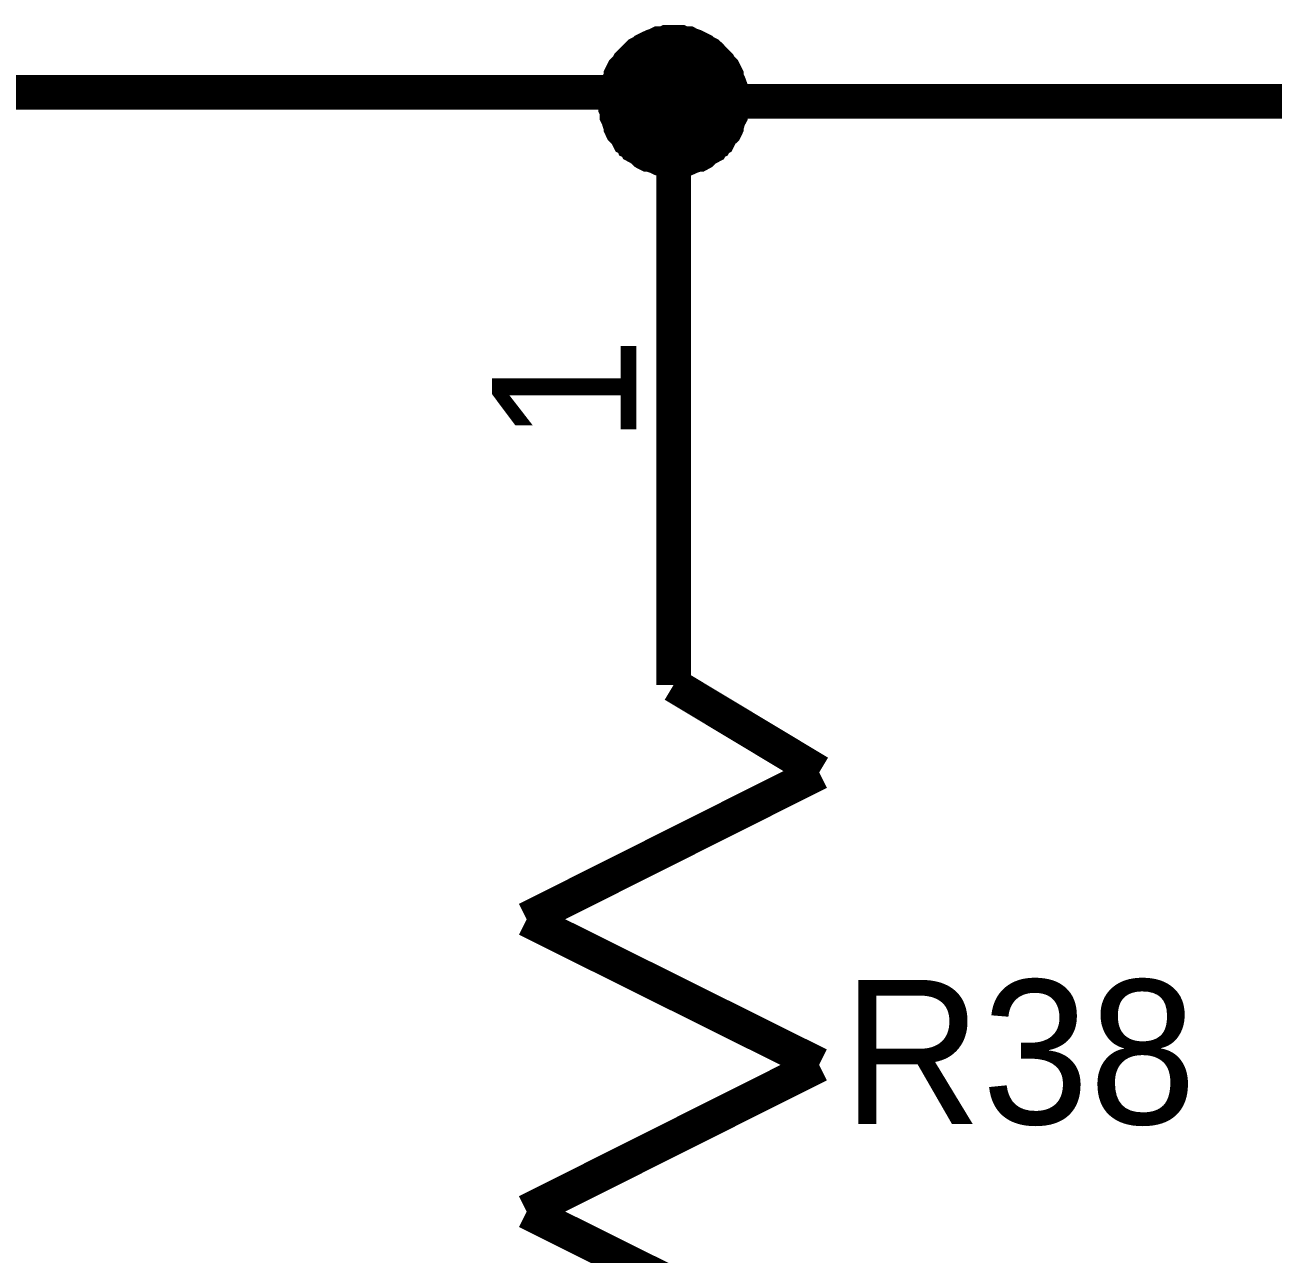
# Model space of a CAD drawing. Header units: millimetres. Extents: x 0 to 800, y 0 to 567.
# Drawn here: x 230.51 to 241.35, y 298.83 to 309.52 of the extents above; entities that cross this region are included whole.
import ezdxf

# ---------------------------------------------------------------- set-up
doc = ezdxf.new("R2010")
doc.units = ezdxf.units.MM
doc.layers.add('Sheet', color=255, linetype='Continuous')

msp = doc.modelspace()

# ---------------------------------------------------------------- linework, layer by layer
at = {"layer": 'Sheet'}
for points, const_width in [([(235.64, 308.857), (235.64, 308.879), (235.64, 308.913), (235.651, 308.935), (235.651, 308.957), (235.651, 308.98), (235.662, 309.013), (235.673, 309.036), (235.685, 309.058), (235.685, 309.081), (235.696, 309.103), (235.707, 309.125), (235.729, 309.148), (235.741, 309.159), (235.752, 309.181), (235.774, 309.204), (235.785, 309.215), (235.808, 309.237), (235.819, 309.249), (235.841, 309.271), (235.864, 309.282), (235.886, 309.293), (235.897, 309.305), (235.92, 309.316), (235.942, 309.327), (235.965, 309.338), (235.998, 309.349), (236.021, 309.361), (236.043, 309.361), (236.065, 309.361), (236.088, 309.372), (236.121, 309.372), (236.144, 309.372)], 0.3), ([(235.64, 308.857), (235.64, 308.879), (235.64, 308.913), (235.651, 308.935), (235.651, 308.957), (235.651, 308.98), (235.662, 309.013), (235.673, 309.036), (235.685, 309.058), (235.685, 309.081), (235.696, 309.103), (235.707, 309.125), (235.729, 309.148), (235.741, 309.159), (235.752, 309.181), (235.774, 309.204), (235.785, 309.215), (235.808, 309.237), (235.819, 309.249), (235.841, 309.271), (235.864, 309.282), (235.886, 309.293), (235.897, 309.305), (235.92, 309.316), (235.942, 309.327), (235.965, 309.338), (235.998, 309.349), (236.021, 309.361), (236.043, 309.361), (236.065, 309.361), (236.088, 309.372), (236.121, 309.372), (236.144, 309.372)], 0.3), ([(235.64, 308.857), (235.64, 308.879), (235.64, 308.913), (235.651, 308.935), (235.651, 308.957), (235.651, 308.98), (235.662, 309.013), (235.673, 309.036), (235.685, 309.058), (235.685, 309.081), (235.696, 309.103), (235.707, 309.125), (235.729, 309.148), (235.741, 309.159), (235.752, 309.181), (235.774, 309.204), (235.785, 309.215), (235.808, 309.237), (235.819, 309.249), (235.841, 309.271), (235.864, 309.282), (235.886, 309.293), (235.897, 309.305), (235.92, 309.316), (235.942, 309.327), (235.965, 309.338), (235.998, 309.349), (236.021, 309.361), (236.043, 309.361), (236.065, 309.361), (236.088, 309.372), (236.121, 309.372), (236.144, 309.372)], 0.3), ([(235.64, 308.857), (235.64, 308.879), (235.64, 308.913), (235.651, 308.935), (235.651, 308.957), (235.651, 308.98), (235.662, 309.013), (235.673, 309.036), (235.685, 309.058), (235.685, 309.081), (235.696, 309.103), (235.707, 309.125), (235.729, 309.148), (235.741, 309.159), (235.752, 309.181), (235.774, 309.204), (235.785, 309.215), (235.808, 309.237), (235.819, 309.249), (235.841, 309.271), (235.864, 309.282), (235.886, 309.293), (235.897, 309.305), (235.92, 309.316), (235.942, 309.327), (235.965, 309.338), (235.998, 309.349), (236.021, 309.361), (236.043, 309.361), (236.065, 309.361), (236.088, 309.372), (236.121, 309.372), (236.144, 309.372)], 0.3), ([(235.64, 308.857), (235.64, 308.879), (235.64, 308.913), (235.651, 308.935), (235.651, 308.957), (235.651, 308.98), (235.662, 309.013), (235.673, 309.036), (235.685, 309.058), (235.685, 309.081), (235.696, 309.103), (235.707, 309.125), (235.729, 309.148), (235.741, 309.159), (235.752, 309.181), (235.774, 309.204), (235.785, 309.215), (235.808, 309.237), (235.819, 309.249), (235.841, 309.271), (235.864, 309.282), (235.886, 309.293), (235.897, 309.305), (235.92, 309.316), (235.942, 309.327), (235.965, 309.338), (235.998, 309.349), (236.021, 309.361), (236.043, 309.361), (236.065, 309.361), (236.088, 309.372), (236.121, 309.372), (236.144, 309.372)], 0.3), ([(236.144, 309.372), (236.144, 309.372)], 0.3), ([(236.144, 309.372), (236.166, 309.372), (236.2, 309.372), (236.222, 309.361), (236.245, 309.361), (236.267, 309.361), (236.289, 309.349), (236.323, 309.338), (236.345, 309.327), (236.368, 309.316), (236.39, 309.305), (236.401, 309.293), (236.424, 309.282), (236.446, 309.271), (236.469, 309.249), (236.48, 309.237), (236.502, 309.215), (236.513, 309.204), (236.536, 309.181), (236.547, 309.159), (236.558, 309.148), (236.581, 309.125), (236.592, 309.103), (236.603, 309.081), (236.603, 309.058), (236.614, 309.036), (236.625, 309.013), (236.637, 308.98), (236.637, 308.957), (236.637, 308.935), (236.648, 308.913), (236.648, 308.879), (236.648, 308.857)], 0.3), ([(236.144, 309.372), (236.144, 309.372)], 0.3), ([(236.144, 309.372), (236.166, 309.372), (236.2, 309.372), (236.222, 309.361), (236.245, 309.361), (236.267, 309.361), (236.289, 309.349), (236.323, 309.338), (236.345, 309.327), (236.368, 309.316), (236.39, 309.305), (236.401, 309.293), (236.424, 309.282), (236.446, 309.271), (236.469, 309.249), (236.48, 309.237), (236.502, 309.215), (236.513, 309.204), (236.536, 309.181), (236.547, 309.159), (236.558, 309.148), (236.581, 309.125), (236.592, 309.103), (236.603, 309.081), (236.603, 309.058), (236.614, 309.036), (236.625, 309.013), (236.637, 308.98), (236.637, 308.957), (236.637, 308.935), (236.648, 308.913), (236.648, 308.879), (236.648, 308.857)], 0.3), ([(236.144, 309.372), (236.144, 309.372)], 0.3), ([(236.144, 309.372), (236.166, 309.372), (236.2, 309.372), (236.222, 309.361), (236.245, 309.361), (236.267, 309.361), (236.289, 309.349), (236.323, 309.338), (236.345, 309.327), (236.368, 309.316), (236.39, 309.305), (236.401, 309.293), (236.424, 309.282), (236.446, 309.271), (236.469, 309.249), (236.48, 309.237), (236.502, 309.215), (236.513, 309.204), (236.536, 309.181), (236.547, 309.159), (236.558, 309.148), (236.581, 309.125), (236.592, 309.103), (236.603, 309.081), (236.603, 309.058), (236.614, 309.036), (236.625, 309.013), (236.637, 308.98), (236.637, 308.957), (236.637, 308.935), (236.648, 308.913), (236.648, 308.879), (236.648, 308.857)], 0.3), ([(236.144, 309.372), (236.144, 309.372)], 0.3), ([(236.144, 309.372), (236.166, 309.372), (236.2, 309.372), (236.222, 309.361), (236.245, 309.361), (236.267, 309.361), (236.289, 309.349), (236.323, 309.338), (236.345, 309.327), (236.368, 309.316), (236.39, 309.305), (236.401, 309.293), (236.424, 309.282), (236.446, 309.271), (236.469, 309.249), (236.48, 309.237), (236.502, 309.215), (236.513, 309.204), (236.536, 309.181), (236.547, 309.159), (236.558, 309.148), (236.581, 309.125), (236.592, 309.103), (236.603, 309.081), (236.603, 309.058), (236.614, 309.036), (236.625, 309.013), (236.637, 308.98), (236.637, 308.957), (236.637, 308.935), (236.648, 308.913), (236.648, 308.879), (236.648, 308.857)], 0.3), ([(236.144, 309.372), (236.144, 309.372)], 0.3), ([(236.144, 309.372), (236.166, 309.372), (236.2, 309.372), (236.222, 309.361), (236.245, 309.361), (236.267, 309.361), (236.289, 309.349), (236.323, 309.338), (236.345, 309.327), (236.368, 309.316), (236.39, 309.305), (236.401, 309.293), (236.424, 309.282), (236.446, 309.271), (236.469, 309.249), (236.48, 309.237), (236.502, 309.215), (236.513, 309.204), (236.536, 309.181), (236.547, 309.159), (236.558, 309.148), (236.581, 309.125), (236.592, 309.103), (236.603, 309.081), (236.603, 309.058), (236.614, 309.036), (236.625, 309.013), (236.637, 308.98), (236.637, 308.957), (236.637, 308.935), (236.648, 308.913), (236.648, 308.879), (236.648, 308.857)], 0.3), ([(235.64, 308.857), (235.64, 308.879), (235.64, 308.913), (235.651, 308.935), (235.651, 308.957), (235.651, 308.98), (235.662, 309.013), (235.673, 309.036), (235.685, 309.058), (235.685, 309.081), (235.696, 309.103), (235.707, 309.125), (235.729, 309.148), (235.741, 309.159), (235.752, 309.181), (235.774, 309.204), (235.785, 309.215), (235.808, 309.237), (235.819, 309.249), (235.841, 309.271), (235.864, 309.282), (235.886, 309.293), (235.897, 309.305), (235.92, 309.316), (235.942, 309.327), (235.965, 309.338), (235.998, 309.349), (236.021, 309.361), (236.043, 309.361), (236.065, 309.361), (236.088, 309.372), (236.121, 309.372), (236.144, 309.372)], 0.0991), ([(235.64, 308.857), (235.64, 308.879), (235.64, 308.913), (235.651, 308.935), (235.651, 308.957), (235.651, 308.98), (235.662, 309.013), (235.673, 309.036), (235.685, 309.058), (235.685, 309.081), (235.696, 309.103), (235.707, 309.125), (235.729, 309.148), (235.741, 309.159), (235.752, 309.181), (235.774, 309.204), (235.785, 309.215), (235.808, 309.237), (235.819, 309.249), (235.841, 309.271), (235.864, 309.282), (235.886, 309.293), (235.897, 309.305), (235.92, 309.316), (235.942, 309.327), (235.965, 309.338), (235.998, 309.349), (236.021, 309.361), (236.043, 309.361), (236.065, 309.361), (236.088, 309.372), (236.121, 309.372), (236.144, 309.372)], 0.0991), ([(235.64, 308.857), (235.64, 308.879), (235.64, 308.913), (235.651, 308.935), (235.651, 308.957), (235.651, 308.98), (235.662, 309.013), (235.673, 309.036), (235.685, 309.058), (235.685, 309.081), (235.696, 309.103), (235.707, 309.125), (235.729, 309.148), (235.741, 309.159), (235.752, 309.181), (235.774, 309.204), (235.785, 309.215), (235.808, 309.237), (235.819, 309.249), (235.841, 309.271), (235.864, 309.282), (235.886, 309.293), (235.897, 309.305), (235.92, 309.316), (235.942, 309.327), (235.965, 309.338), (235.998, 309.349), (236.021, 309.361), (236.043, 309.361), (236.065, 309.361), (236.088, 309.372), (236.121, 309.372), (236.144, 309.372)], 0.0991), ([(235.64, 308.857), (235.64, 308.879), (235.64, 308.913), (235.651, 308.935), (235.651, 308.957), (235.651, 308.98), (235.662, 309.013), (235.673, 309.036), (235.685, 309.058), (235.685, 309.081), (235.696, 309.103), (235.707, 309.125), (235.729, 309.148), (235.741, 309.159), (235.752, 309.181), (235.774, 309.204), (235.785, 309.215), (235.808, 309.237), (235.819, 309.249), (235.841, 309.271), (235.864, 309.282), (235.886, 309.293), (235.897, 309.305), (235.92, 309.316), (235.942, 309.327), (235.965, 309.338), (235.998, 309.349), (236.021, 309.361), (236.043, 309.361), (236.065, 309.361), (236.088, 309.372), (236.121, 309.372), (236.144, 309.372)], 0.0991), ([(235.64, 308.857), (235.64, 308.879), (235.64, 308.913), (235.651, 308.935), (235.651, 308.957), (235.651, 308.98), (235.662, 309.013), (235.673, 309.036), (235.685, 309.058), (235.685, 309.081), (235.696, 309.103), (235.707, 309.125), (235.729, 309.148), (235.741, 309.159), (235.752, 309.181), (235.774, 309.204), (235.785, 309.215), (235.808, 309.237), (235.819, 309.249), (235.841, 309.271), (235.864, 309.282), (235.886, 309.293), (235.897, 309.305), (235.92, 309.316), (235.942, 309.327), (235.965, 309.338), (235.998, 309.349), (236.021, 309.361), (236.043, 309.361), (236.065, 309.361), (236.088, 309.372), (236.121, 309.372), (236.144, 309.372)], 0.0991), ([(236.144, 309.372), (236.144, 309.372)], 0.0991), ([(236.144, 309.372), (236.166, 309.372), (236.2, 309.372), (236.222, 309.361), (236.245, 309.361), (236.267, 309.361), (236.289, 309.349), (236.323, 309.338), (236.345, 309.327), (236.368, 309.316), (236.39, 309.305), (236.401, 309.293), (236.424, 309.282), (236.446, 309.271), (236.469, 309.249), (236.48, 309.237), (236.502, 309.215), (236.513, 309.204), (236.536, 309.181), (236.547, 309.159), (236.558, 309.148), (236.581, 309.125), (236.592, 309.103), (236.603, 309.081), (236.603, 309.058), (236.614, 309.036), (236.625, 309.013), (236.637, 308.98), (236.637, 308.957), (236.637, 308.935), (236.648, 308.913), (236.648, 308.879), (236.648, 308.857)], 0.0991), ([(236.144, 309.372), (236.144, 309.372)], 0.0991), ([(236.144, 309.372), (236.166, 309.372), (236.2, 309.372), (236.222, 309.361), (236.245, 309.361), (236.267, 309.361), (236.289, 309.349), (236.323, 309.338), (236.345, 309.327), (236.368, 309.316), (236.39, 309.305), (236.401, 309.293), (236.424, 309.282), (236.446, 309.271), (236.469, 309.249), (236.48, 309.237), (236.502, 309.215), (236.513, 309.204), (236.536, 309.181), (236.547, 309.159), (236.558, 309.148), (236.581, 309.125), (236.592, 309.103), (236.603, 309.081), (236.603, 309.058), (236.614, 309.036), (236.625, 309.013), (236.637, 308.98), (236.637, 308.957), (236.637, 308.935), (236.648, 308.913), (236.648, 308.879), (236.648, 308.857)], 0.0991), ([(236.144, 309.372), (236.144, 309.372)], 0.0991), ([(236.144, 309.372), (236.166, 309.372), (236.2, 309.372), (236.222, 309.361), (236.245, 309.361), (236.267, 309.361), (236.289, 309.349), (236.323, 309.338), (236.345, 309.327), (236.368, 309.316), (236.39, 309.305), (236.401, 309.293), (236.424, 309.282), (236.446, 309.271), (236.469, 309.249), (236.48, 309.237), (236.502, 309.215), (236.513, 309.204), (236.536, 309.181), (236.547, 309.159), (236.558, 309.148), (236.581, 309.125), (236.592, 309.103), (236.603, 309.081), (236.603, 309.058), (236.614, 309.036), (236.625, 309.013), (236.637, 308.98), (236.637, 308.957), (236.637, 308.935), (236.648, 308.913), (236.648, 308.879), (236.648, 308.857)], 0.0991), ([(236.144, 309.372), (236.144, 309.372)], 0.0991), ([(236.144, 309.372), (236.166, 309.372), (236.2, 309.372), (236.222, 309.361), (236.245, 309.361), (236.267, 309.361), (236.289, 309.349), (236.323, 309.338), (236.345, 309.327), (236.368, 309.316), (236.39, 309.305), (236.401, 309.293), (236.424, 309.282), (236.446, 309.271), (236.469, 309.249), (236.48, 309.237), (236.502, 309.215), (236.513, 309.204), (236.536, 309.181), (236.547, 309.159), (236.558, 309.148), (236.581, 309.125), (236.592, 309.103), (236.603, 309.081), (236.603, 309.058), (236.614, 309.036), (236.625, 309.013), (236.637, 308.98), (236.637, 308.957), (236.637, 308.935), (236.648, 308.913), (236.648, 308.879), (236.648, 308.857)], 0.0991), ([(236.144, 309.372), (236.144, 309.372)], 0.0991), ([(236.144, 309.372), (236.166, 309.372), (236.2, 309.372), (236.222, 309.361), (236.245, 309.361), (236.267, 309.361), (236.289, 309.349), (236.323, 309.338), (236.345, 309.327), (236.368, 309.316), (236.39, 309.305), (236.401, 309.293), (236.424, 309.282), (236.446, 309.271), (236.469, 309.249), (236.48, 309.237), (236.502, 309.215), (236.513, 309.204), (236.536, 309.181), (236.547, 309.159), (236.558, 309.148), (236.581, 309.125), (236.592, 309.103), (236.603, 309.081), (236.603, 309.058), (236.614, 309.036), (236.625, 309.013), (236.637, 308.98), (236.637, 308.957), (236.637, 308.935), (236.648, 308.913), (236.648, 308.879), (236.648, 308.857)], 0.0991), ([(225.045, 308.935), (236.144, 308.935), (236.144, 308.857), (258.745, 308.857)], 0.3), ([(236.144, 308.353), (236.121, 308.353), (236.088, 308.353), (236.065, 308.364), (236.043, 308.364), (236.021, 308.364), (235.998, 308.375), (235.965, 308.386), (235.942, 308.397), (235.92, 308.397), (235.897, 308.409), (235.886, 308.42), (235.864, 308.442), (235.841, 308.453), (235.819, 308.465), (235.808, 308.487), (235.785, 308.498), (235.774, 308.521), (235.752, 308.532), (235.741, 308.554), (235.729, 308.577), (235.707, 308.599), (235.696, 308.61), (235.685, 308.633), (235.685, 308.655), (235.673, 308.677), (235.662, 308.711), (235.651, 308.733), (235.651, 308.756), (235.651, 308.778), (235.64, 308.801), (235.64, 308.834), (235.64, 308.857)], 0.3), ([(235.64, 308.857), (235.64, 308.857)], 0.3), ([(236.144, 308.353), (236.121, 308.353), (236.088, 308.353), (236.065, 308.364), (236.043, 308.364), (236.021, 308.364), (235.998, 308.375), (235.965, 308.386), (235.942, 308.397), (235.92, 308.397), (235.897, 308.409), (235.886, 308.42), (235.864, 308.442), (235.841, 308.453), (235.819, 308.465), (235.808, 308.487), (235.785, 308.498), (235.774, 308.521), (235.752, 308.532), (235.741, 308.554), (235.729, 308.577), (235.707, 308.599), (235.696, 308.61), (235.685, 308.633), (235.685, 308.655), (235.673, 308.677), (235.662, 308.711), (235.651, 308.733), (235.651, 308.756), (235.651, 308.778), (235.64, 308.801), (235.64, 308.834), (235.64, 308.857)], 0.3), ([(235.64, 308.857), (235.64, 308.857)], 0.3), ([(236.144, 308.353), (236.121, 308.353), (236.088, 308.353), (236.065, 308.364), (236.043, 308.364), (236.021, 308.364), (235.998, 308.375), (235.965, 308.386), (235.942, 308.397), (235.92, 308.397), (235.897, 308.409), (235.886, 308.42), (235.864, 308.442), (235.841, 308.453), (235.819, 308.465), (235.808, 308.487), (235.785, 308.498), (235.774, 308.521), (235.752, 308.532), (235.741, 308.554), (235.729, 308.577), (235.707, 308.599), (235.696, 308.61), (235.685, 308.633), (235.685, 308.655), (235.673, 308.677), (235.662, 308.711), (235.651, 308.733), (235.651, 308.756), (235.651, 308.778), (235.64, 308.801), (235.64, 308.834), (235.64, 308.857)], 0.3), ([(235.64, 308.857), (235.64, 308.857)], 0.3), ([(236.144, 308.353), (236.121, 308.353), (236.088, 308.353), (236.065, 308.364), (236.043, 308.364), (236.021, 308.364), (235.998, 308.375), (235.965, 308.386), (235.942, 308.397), (235.92, 308.397), (235.897, 308.409), (235.886, 308.42), (235.864, 308.442), (235.841, 308.453), (235.819, 308.465), (235.808, 308.487), (235.785, 308.498), (235.774, 308.521), (235.752, 308.532), (235.741, 308.554), (235.729, 308.577), (235.707, 308.599), (235.696, 308.61), (235.685, 308.633), (235.685, 308.655), (235.673, 308.677), (235.662, 308.711), (235.651, 308.733), (235.651, 308.756), (235.651, 308.778), (235.64, 308.801), (235.64, 308.834), (235.64, 308.857)], 0.3), ([(235.64, 308.857), (235.64, 308.857)], 0.3), ([(236.144, 308.353), (236.121, 308.353), (236.088, 308.353), (236.065, 308.364), (236.043, 308.364), (236.021, 308.364), (235.998, 308.375), (235.965, 308.386), (235.942, 308.397), (235.92, 308.397), (235.897, 308.409), (235.886, 308.42), (235.864, 308.442), (235.841, 308.453), (235.819, 308.465), (235.808, 308.487), (235.785, 308.498), (235.774, 308.521), (235.752, 308.532), (235.741, 308.554), (235.729, 308.577), (235.707, 308.599), (235.696, 308.61), (235.685, 308.633), (235.685, 308.655), (235.673, 308.677), (235.662, 308.711), (235.651, 308.733), (235.651, 308.756), (235.651, 308.778), (235.64, 308.801), (235.64, 308.834), (235.64, 308.857)], 0.3), ([(235.64, 308.857), (235.64, 308.857)], 0.3), ([(236.648, 308.857), (236.648, 308.834), (236.648, 308.801), (236.637, 308.778), (236.637, 308.756), (236.637, 308.733), (236.625, 308.711), (236.614, 308.677), (236.603, 308.655), (236.603, 308.633), (236.592, 308.61), (236.581, 308.599), (236.558, 308.577), (236.547, 308.554), (236.536, 308.532), (236.513, 308.521), (236.502, 308.498), (236.48, 308.487), (236.469, 308.465), (236.446, 308.453), (236.424, 308.442), (236.401, 308.42), (236.39, 308.409), (236.368, 308.397), (236.345, 308.397), (236.323, 308.386), (236.289, 308.375), (236.267, 308.364), (236.245, 308.364), (236.222, 308.364), (236.2, 308.353), (236.166, 308.353), (236.144, 308.353)], 0.3), ([(236.144, 303.783), (236.144, 308.857)], 0.3), ([(236.648, 308.857), (236.648, 308.834), (236.648, 308.801), (236.637, 308.778), (236.637, 308.756), (236.637, 308.733), (236.625, 308.711), (236.614, 308.677), (236.603, 308.655), (236.603, 308.633), (236.592, 308.61), (236.581, 308.599), (236.558, 308.577), (236.547, 308.554), (236.536, 308.532), (236.513, 308.521), (236.502, 308.498), (236.48, 308.487), (236.469, 308.465), (236.446, 308.453), (236.424, 308.442), (236.401, 308.42), (236.39, 308.409), (236.368, 308.397), (236.345, 308.397), (236.323, 308.386), (236.289, 308.375), (236.267, 308.364), (236.245, 308.364), (236.222, 308.364), (236.2, 308.353), (236.166, 308.353), (236.144, 308.353)], 0.3), ([(236.648, 308.857), (236.648, 308.834), (236.648, 308.801), (236.637, 308.778), (236.637, 308.756), (236.637, 308.733), (236.625, 308.711), (236.614, 308.677), (236.603, 308.655), (236.603, 308.633), (236.592, 308.61), (236.581, 308.599), (236.558, 308.577), (236.547, 308.554), (236.536, 308.532), (236.513, 308.521), (236.502, 308.498), (236.48, 308.487), (236.469, 308.465), (236.446, 308.453), (236.424, 308.442), (236.401, 308.42), (236.39, 308.409), (236.368, 308.397), (236.345, 308.397), (236.323, 308.386), (236.289, 308.375), (236.267, 308.364), (236.245, 308.364), (236.222, 308.364), (236.2, 308.353), (236.166, 308.353), (236.144, 308.353)], 0.3), ([(236.648, 308.857), (236.648, 308.834), (236.648, 308.801), (236.637, 308.778), (236.637, 308.756), (236.637, 308.733), (236.625, 308.711), (236.614, 308.677), (236.603, 308.655), (236.603, 308.633), (236.592, 308.61), (236.581, 308.599), (236.558, 308.577), (236.547, 308.554), (236.536, 308.532), (236.513, 308.521), (236.502, 308.498), (236.48, 308.487), (236.469, 308.465), (236.446, 308.453), (236.424, 308.442), (236.401, 308.42), (236.39, 308.409), (236.368, 308.397), (236.345, 308.397), (236.323, 308.386), (236.289, 308.375), (236.267, 308.364), (236.245, 308.364), (236.222, 308.364), (236.2, 308.353), (236.166, 308.353), (236.144, 308.353)], 0.3), ([(236.648, 308.857), (236.648, 308.834), (236.648, 308.801), (236.637, 308.778), (236.637, 308.756), (236.637, 308.733), (236.625, 308.711), (236.614, 308.677), (236.603, 308.655), (236.603, 308.633), (236.592, 308.61), (236.581, 308.599), (236.558, 308.577), (236.547, 308.554), (236.536, 308.532), (236.513, 308.521), (236.502, 308.498), (236.48, 308.487), (236.469, 308.465), (236.446, 308.453), (236.424, 308.442), (236.401, 308.42), (236.39, 308.409), (236.368, 308.397), (236.345, 308.397), (236.323, 308.386), (236.289, 308.375), (236.267, 308.364), (236.245, 308.364), (236.222, 308.364), (236.2, 308.353), (236.166, 308.353), (236.144, 308.353)], 0.3), ([(236.648, 308.857), (236.648, 308.857), (236.648, 308.857), (236.648, 308.857), (236.648, 308.857), (236.648, 308.857), (236.648, 308.857), (236.648, 308.857), (236.648, 308.857), (236.648, 308.857), (236.648, 308.857), (236.648, 308.857), (236.648, 308.857), (236.648, 308.857), (236.648, 308.857), (236.648, 308.857), (236.648, 308.857), (236.648, 308.857), (236.648, 308.857), (236.648, 308.857), (236.648, 308.857), (236.648, 308.857), (236.648, 308.857), (236.648, 308.857), (236.648, 308.857), (236.648, 308.857), (236.648, 308.857), (236.648, 308.857), (236.648, 308.857), (236.648, 308.857), (236.648, 308.857), (236.648, 308.857), (236.648, 308.857)], 0.3), ([(236.648, 308.857), (236.648, 308.857)], 0.3), ([(236.648, 308.857), (236.648, 308.857), (236.648, 308.857), (236.648, 308.857), (236.648, 308.857), (236.648, 308.857), (236.648, 308.857), (236.648, 308.857), (236.648, 308.857), (236.648, 308.857), (236.648, 308.857), (236.648, 308.857), (236.648, 308.857), (236.648, 308.857), (236.648, 308.857), (236.648, 308.857), (236.648, 308.857), (236.648, 308.857), (236.648, 308.857), (236.648, 308.857), (236.648, 308.857), (236.648, 308.857), (236.648, 308.857), (236.648, 308.857), (236.648, 308.857), (236.648, 308.857), (236.648, 308.857), (236.648, 308.857), (236.648, 308.857), (236.648, 308.857), (236.648, 308.857), (236.648, 308.857), (236.648, 308.857)], 0.3), ([(236.648, 308.857), (236.648, 308.857)], 0.3), ([(236.648, 308.857), (236.648, 308.857), (236.648, 308.857), (236.648, 308.857), (236.648, 308.857), (236.648, 308.857), (236.648, 308.857), (236.648, 308.857), (236.648, 308.857), (236.648, 308.857), (236.648, 308.857), (236.648, 308.857), (236.648, 308.857), (236.648, 308.857), (236.648, 308.857), (236.648, 308.857), (236.648, 308.857), (236.648, 308.857), (236.648, 308.857), (236.648, 308.857), (236.648, 308.857), (236.648, 308.857), (236.648, 308.857), (236.648, 308.857), (236.648, 308.857), (236.648, 308.857), (236.648, 308.857), (236.648, 308.857), (236.648, 308.857), (236.648, 308.857), (236.648, 308.857), (236.648, 308.857), (236.648, 308.857)], 0.3), ([(236.648, 308.857), (236.648, 308.857)], 0.3), ([(236.648, 308.857), (236.648, 308.857), (236.648, 308.857), (236.648, 308.857), (236.648, 308.857), (236.648, 308.857), (236.648, 308.857), (236.648, 308.857), (236.648, 308.857), (236.648, 308.857), (236.648, 308.857), (236.648, 308.857), (236.648, 308.857), (236.648, 308.857), (236.648, 308.857), (236.648, 308.857), (236.648, 308.857), (236.648, 308.857), (236.648, 308.857), (236.648, 308.857), (236.648, 308.857), (236.648, 308.857), (236.648, 308.857), (236.648, 308.857), (236.648, 308.857), (236.648, 308.857), (236.648, 308.857), (236.648, 308.857), (236.648, 308.857), (236.648, 308.857), (236.648, 308.857), (236.648, 308.857), (236.648, 308.857)], 0.3), ([(236.648, 308.857), (236.648, 308.857)], 0.3), ([(236.648, 308.857), (236.648, 308.857), (236.648, 308.857), (236.648, 308.857), (236.648, 308.857), (236.648, 308.857), (236.648, 308.857), (236.648, 308.857), (236.648, 308.857), (236.648, 308.857), (236.648, 308.857), (236.648, 308.857), (236.648, 308.857), (236.648, 308.857), (236.648, 308.857), (236.648, 308.857), (236.648, 308.857), (236.648, 308.857), (236.648, 308.857), (236.648, 308.857), (236.648, 308.857), (236.648, 308.857), (236.648, 308.857), (236.648, 308.857), (236.648, 308.857), (236.648, 308.857), (236.648, 308.857), (236.648, 308.857), (236.648, 308.857), (236.648, 308.857), (236.648, 308.857), (236.648, 308.857), (236.648, 308.857)], 0.3), ([(236.648, 308.857), (236.648, 308.857)], 0.3), ([(236.144, 308.353), (236.121, 308.353), (236.088, 308.353), (236.065, 308.364), (236.043, 308.364), (236.021, 308.364), (235.998, 308.375), (235.965, 308.386), (235.942, 308.397), (235.92, 308.397), (235.897, 308.409), (235.886, 308.42), (235.864, 308.442), (235.841, 308.453), (235.819, 308.465), (235.808, 308.487), (235.785, 308.498), (235.774, 308.521), (235.752, 308.532), (235.741, 308.554), (235.729, 308.577), (235.707, 308.599), (235.696, 308.61), (235.685, 308.633), (235.685, 308.655), (235.673, 308.677), (235.662, 308.711), (235.651, 308.733), (235.651, 308.756), (235.651, 308.778), (235.64, 308.801), (235.64, 308.834), (235.64, 308.857)], 0.0991), ([(235.64, 308.857), (235.64, 308.857)], 0.0991), ([(236.144, 308.353), (236.121, 308.353), (236.088, 308.353), (236.065, 308.364), (236.043, 308.364), (236.021, 308.364), (235.998, 308.375), (235.965, 308.386), (235.942, 308.397), (235.92, 308.397), (235.897, 308.409), (235.886, 308.42), (235.864, 308.442), (235.841, 308.453), (235.819, 308.465), (235.808, 308.487), (235.785, 308.498), (235.774, 308.521), (235.752, 308.532), (235.741, 308.554), (235.729, 308.577), (235.707, 308.599), (235.696, 308.61), (235.685, 308.633), (235.685, 308.655), (235.673, 308.677), (235.662, 308.711), (235.651, 308.733), (235.651, 308.756), (235.651, 308.778), (235.64, 308.801), (235.64, 308.834), (235.64, 308.857)], 0.0991), ([(235.64, 308.857), (235.64, 308.857)], 0.0991), ([(236.144, 308.353), (236.121, 308.353), (236.088, 308.353), (236.065, 308.364), (236.043, 308.364), (236.021, 308.364), (235.998, 308.375), (235.965, 308.386), (235.942, 308.397), (235.92, 308.397), (235.897, 308.409), (235.886, 308.42), (235.864, 308.442), (235.841, 308.453), (235.819, 308.465), (235.808, 308.487), (235.785, 308.498), (235.774, 308.521), (235.752, 308.532), (235.741, 308.554), (235.729, 308.577), (235.707, 308.599), (235.696, 308.61), (235.685, 308.633), (235.685, 308.655), (235.673, 308.677), (235.662, 308.711), (235.651, 308.733), (235.651, 308.756), (235.651, 308.778), (235.64, 308.801), (235.64, 308.834), (235.64, 308.857)], 0.0991), ([(235.64, 308.857), (235.64, 308.857)], 0.0991), ([(236.144, 308.353), (236.121, 308.353), (236.088, 308.353), (236.065, 308.364), (236.043, 308.364), (236.021, 308.364), (235.998, 308.375), (235.965, 308.386), (235.942, 308.397), (235.92, 308.397), (235.897, 308.409), (235.886, 308.42), (235.864, 308.442), (235.841, 308.453), (235.819, 308.465), (235.808, 308.487), (235.785, 308.498), (235.774, 308.521), (235.752, 308.532), (235.741, 308.554), (235.729, 308.577), (235.707, 308.599), (235.696, 308.61), (235.685, 308.633), (235.685, 308.655), (235.673, 308.677), (235.662, 308.711), (235.651, 308.733), (235.651, 308.756), (235.651, 308.778), (235.64, 308.801), (235.64, 308.834), (235.64, 308.857)], 0.0991), ([(235.64, 308.857), (235.64, 308.857)], 0.0991), ([(236.144, 308.353), (236.121, 308.353), (236.088, 308.353), (236.065, 308.364), (236.043, 308.364), (236.021, 308.364), (235.998, 308.375), (235.965, 308.386), (235.942, 308.397), (235.92, 308.397), (235.897, 308.409), (235.886, 308.42), (235.864, 308.442), (235.841, 308.453), (235.819, 308.465), (235.808, 308.487), (235.785, 308.498), (235.774, 308.521), (235.752, 308.532), (235.741, 308.554), (235.729, 308.577), (235.707, 308.599), (235.696, 308.61), (235.685, 308.633), (235.685, 308.655), (235.673, 308.677), (235.662, 308.711), (235.651, 308.733), (235.651, 308.756), (235.651, 308.778), (235.64, 308.801), (235.64, 308.834), (235.64, 308.857)], 0.0991), ([(235.64, 308.857), (235.64, 308.857)], 0.0991), ([(236.648, 308.857), (236.648, 308.834), (236.648, 308.801), (236.637, 308.778), (236.637, 308.756), (236.637, 308.733), (236.625, 308.711), (236.614, 308.677), (236.603, 308.655), (236.603, 308.633), (236.592, 308.61), (236.581, 308.599), (236.558, 308.577), (236.547, 308.554), (236.536, 308.532), (236.513, 308.521), (236.502, 308.498), (236.48, 308.487), (236.469, 308.465), (236.446, 308.453), (236.424, 308.442), (236.401, 308.42), (236.39, 308.409), (236.368, 308.397), (236.345, 308.397), (236.323, 308.386), (236.289, 308.375), (236.267, 308.364), (236.245, 308.364), (236.222, 308.364), (236.2, 308.353), (236.166, 308.353), (236.144, 308.353)], 0.0991), ([(236.648, 308.857), (236.648, 308.834), (236.648, 308.801), (236.637, 308.778), (236.637, 308.756), (236.637, 308.733), (236.625, 308.711), (236.614, 308.677), (236.603, 308.655), (236.603, 308.633), (236.592, 308.61), (236.581, 308.599), (236.558, 308.577), (236.547, 308.554), (236.536, 308.532), (236.513, 308.521), (236.502, 308.498), (236.48, 308.487), (236.469, 308.465), (236.446, 308.453), (236.424, 308.442), (236.401, 308.42), (236.39, 308.409), (236.368, 308.397), (236.345, 308.397), (236.323, 308.386), (236.289, 308.375), (236.267, 308.364), (236.245, 308.364), (236.222, 308.364), (236.2, 308.353), (236.166, 308.353), (236.144, 308.353)], 0.0991), ([(236.648, 308.857), (236.648, 308.834), (236.648, 308.801), (236.637, 308.778), (236.637, 308.756), (236.637, 308.733), (236.625, 308.711), (236.614, 308.677), (236.603, 308.655), (236.603, 308.633), (236.592, 308.61), (236.581, 308.599), (236.558, 308.577), (236.547, 308.554), (236.536, 308.532), (236.513, 308.521), (236.502, 308.498), (236.48, 308.487), (236.469, 308.465), (236.446, 308.453), (236.424, 308.442), (236.401, 308.42), (236.39, 308.409), (236.368, 308.397), (236.345, 308.397), (236.323, 308.386), (236.289, 308.375), (236.267, 308.364), (236.245, 308.364), (236.222, 308.364), (236.2, 308.353), (236.166, 308.353), (236.144, 308.353)], 0.0991), ([(236.648, 308.857), (236.648, 308.834), (236.648, 308.801), (236.637, 308.778), (236.637, 308.756), (236.637, 308.733), (236.625, 308.711), (236.614, 308.677), (236.603, 308.655), (236.603, 308.633), (236.592, 308.61), (236.581, 308.599), (236.558, 308.577), (236.547, 308.554), (236.536, 308.532), (236.513, 308.521), (236.502, 308.498), (236.48, 308.487), (236.469, 308.465), (236.446, 308.453), (236.424, 308.442), (236.401, 308.42), (236.39, 308.409), (236.368, 308.397), (236.345, 308.397), (236.323, 308.386), (236.289, 308.375), (236.267, 308.364), (236.245, 308.364), (236.222, 308.364), (236.2, 308.353), (236.166, 308.353), (236.144, 308.353)], 0.0991), ([(236.648, 308.857), (236.648, 308.834), (236.648, 308.801), (236.637, 308.778), (236.637, 308.756), (236.637, 308.733), (236.625, 308.711), (236.614, 308.677), (236.603, 308.655), (236.603, 308.633), (236.592, 308.61), (236.581, 308.599), (236.558, 308.577), (236.547, 308.554), (236.536, 308.532), (236.513, 308.521), (236.502, 308.498), (236.48, 308.487), (236.469, 308.465), (236.446, 308.453), (236.424, 308.442), (236.401, 308.42), (236.39, 308.409), (236.368, 308.397), (236.345, 308.397), (236.323, 308.386), (236.289, 308.375), (236.267, 308.364), (236.245, 308.364), (236.222, 308.364), (236.2, 308.353), (236.166, 308.353), (236.144, 308.353)], 0.0991), ([(236.648, 308.857), (236.648, 308.857), (236.648, 308.857), (236.648, 308.857), (236.648, 308.857), (236.648, 308.857), (236.648, 308.857), (236.648, 308.857), (236.648, 308.857), (236.648, 308.857), (236.648, 308.857), (236.648, 308.857), (236.648, 308.857), (236.648, 308.857), (236.648, 308.857), (236.648, 308.857), (236.648, 308.857), (236.648, 308.857), (236.648, 308.857), (236.648, 308.857), (236.648, 308.857), (236.648, 308.857), (236.648, 308.857), (236.648, 308.857), (236.648, 308.857), (236.648, 308.857), (236.648, 308.857), (236.648, 308.857), (236.648, 308.857), (236.648, 308.857), (236.648, 308.857), (236.648, 308.857), (236.648, 308.857)], 0.0991), ([(236.648, 308.857), (236.648, 308.857)], 0.0991), ([(236.648, 308.857), (236.648, 308.857), (236.648, 308.857), (236.648, 308.857), (236.648, 308.857), (236.648, 308.857), (236.648, 308.857), (236.648, 308.857), (236.648, 308.857), (236.648, 308.857), (236.648, 308.857), (236.648, 308.857), (236.648, 308.857), (236.648, 308.857), (236.648, 308.857), (236.648, 308.857), (236.648, 308.857), (236.648, 308.857), (236.648, 308.857), (236.648, 308.857), (236.648, 308.857), (236.648, 308.857), (236.648, 308.857), (236.648, 308.857), (236.648, 308.857), (236.648, 308.857), (236.648, 308.857), (236.648, 308.857), (236.648, 308.857), (236.648, 308.857), (236.648, 308.857), (236.648, 308.857), (236.648, 308.857)], 0.0991), ([(236.648, 308.857), (236.648, 308.857)], 0.0991), ([(236.648, 308.857), (236.648, 308.857), (236.648, 308.857), (236.648, 308.857), (236.648, 308.857), (236.648, 308.857), (236.648, 308.857), (236.648, 308.857), (236.648, 308.857), (236.648, 308.857), (236.648, 308.857), (236.648, 308.857), (236.648, 308.857), (236.648, 308.857), (236.648, 308.857), (236.648, 308.857), (236.648, 308.857), (236.648, 308.857), (236.648, 308.857), (236.648, 308.857), (236.648, 308.857), (236.648, 308.857), (236.648, 308.857), (236.648, 308.857), (236.648, 308.857), (236.648, 308.857), (236.648, 308.857), (236.648, 308.857), (236.648, 308.857), (236.648, 308.857), (236.648, 308.857), (236.648, 308.857), (236.648, 308.857)], 0.0991), ([(236.648, 308.857), (236.648, 308.857)], 0.0991), ([(236.648, 308.857), (236.648, 308.857), (236.648, 308.857), (236.648, 308.857), (236.648, 308.857), (236.648, 308.857), (236.648, 308.857), (236.648, 308.857), (236.648, 308.857), (236.648, 308.857), (236.648, 308.857), (236.648, 308.857), (236.648, 308.857), (236.648, 308.857), (236.648, 308.857), (236.648, 308.857), (236.648, 308.857), (236.648, 308.857), (236.648, 308.857), (236.648, 308.857), (236.648, 308.857), (236.648, 308.857), (236.648, 308.857), (236.648, 308.857), (236.648, 308.857), (236.648, 308.857), (236.648, 308.857), (236.648, 308.857), (236.648, 308.857), (236.648, 308.857), (236.648, 308.857), (236.648, 308.857), (236.648, 308.857)], 0.0991), ([(236.648, 308.857), (236.648, 308.857)], 0.0991), ([(236.648, 308.857), (236.648, 308.857), (236.648, 308.857), (236.648, 308.857), (236.648, 308.857), (236.648, 308.857), (236.648, 308.857), (236.648, 308.857), (236.648, 308.857), (236.648, 308.857), (236.648, 308.857), (236.648, 308.857), (236.648, 308.857), (236.648, 308.857), (236.648, 308.857), (236.648, 308.857), (236.648, 308.857), (236.648, 308.857), (236.648, 308.857), (236.648, 308.857), (236.648, 308.857), (236.648, 308.857), (236.648, 308.857), (236.648, 308.857), (236.648, 308.857), (236.648, 308.857), (236.648, 308.857), (236.648, 308.857), (236.648, 308.857), (236.648, 308.857), (236.648, 308.857), (236.648, 308.857), (236.648, 308.857)], 0.0991), ([(236.648, 308.857), (236.648, 308.857)], 0.0991), ([(236.144, 303.783), (236.144, 304.545)], 0.3), ([(236.144, 303.783), (237.409, 303.022)], 0.3), ([(237.409, 303.022), (234.867, 301.745)], 0.3), ([(234.867, 301.745), (237.409, 300.479)], 0.3), ([(237.409, 300.479), (234.867, 299.203)], 0.3), ([(234.867, 299.203), (237.409, 297.937)], 0.3)]:
    msp.add_lwpolyline(points, dxfattribs=dict(at, const_width=const_width))
at = {"layer": 'Sheet', "const_width": 0.508}
msp.add_lwpolyline([(235.883, 308.864, 1), (236.391, 308.864, 1)], format="xyb", close=True, dxfattribs=at)

# ---------------------------------------------------------------- texts
at = {"layer": 'Sheet'}
msp.add_text('1', height=1.254, rotation=90, dxfattribs=at).set_placement((235.819, 305.878))
msp.add_text('R38', height=1.2543, dxfattribs=at).set_placement((237.611, 299.964))

doc.saveas('drawing.dxf')
